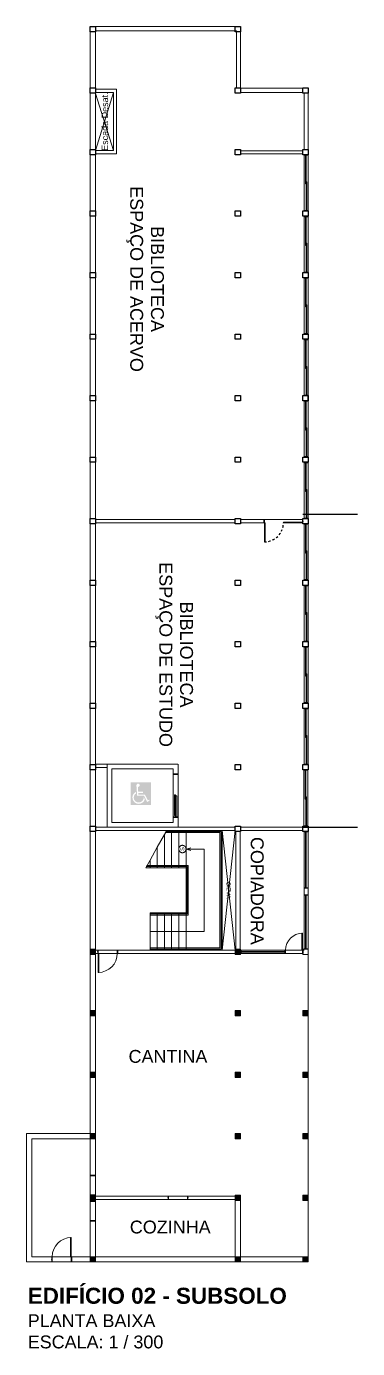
# Model space of a CAD drawing. Header units: metres. Extents: x 512 to 829, y -209 to 245.
# Drawn here: x 592 to 607.7, y -187.6 to -124.9 of the extents above; entities that cross this region are included whole.
import ezdxf

# ---------------------------------------------------------------- set-up
doc = ezdxf.new("R2010")
doc.units = ezdxf.units.M
doc.header["$LTSCALE"] = 0.508
doc.set_wipeout_variables(frame=1)
doc.header["$PDSIZE"] = -2
doc.linetypes.add('HIDDEN2', pattern=[0.1875, 0.125, -0.0625])
for name, color, linetype, lineweight in [('01', 1, 'Continuous', 0), ('03', 3, 'Continuous', 15), ('ARQ-CAIX', 1, 'Continuous', 15), ('None', 7, 'Continuous', 5), ('NãoImprimir', 7, 'Continuous', 5), ('Peitoris', 2, 'Continuous', 5), ('PENA02', 7, 'Continuous', 15), ('PENA04', 4, 'Continuous', 15), ('ROTADEF', 253, 'Continuous', 15), ('Telhado-Princ', 7, 'Continuous', 5)]:
    doc.layers.add(name, color=color, linetype=linetype, lineweight=lineweight)
for name, color, linetype in [('BOMB', 1, 'Continuous'), ('MB-ARQ-MOBILIÁRIO-PROJEÇÃO', 1, 'HIDDEN2'), ('PENA06', 6, 'Continuous')]:
    doc.layers.add(name, color=color, linetype=linetype)
doc.styles.add('Arial', font='arial.ttf')
doc.styles.add('Arial (bold)', font='arialbd.ttf')

# ---------------------------------------------------------------- blocks, each defined once
blk = doc.blocks.new('Grupo-4346')
at = {"layer": 'None', "color": 7, "linetype": 'Continuous', "lineweight": 5}
for p, q in [((-0.47, 0.075), (-0.47, -0.075)), ((0.47, 0.075), (0.47, -0.075))]:
    blk.add_line(p, q, dxfattribs=at)
blk = doc.blocks.new('Grupo-4347')
at = {"layer": 'None', "color": 7, "linetype": 'Continuous', "lineweight": 5}
for points in [[(-0.47, 0.075), (-0.45, 0.075), (-0.45, -0.075), (-0.47, -0.075)], [(0.45, 0.075), (0.47, 0.075), (0.47, -0.075), (0.45, -0.075)]]:
    blk.add_lwpolyline(points, close=True, dxfattribs=at)
blk = doc.blocks.new('Grupo-4348')
at = {"layer": 'None', "color": 7, "linetype": 'Continuous', "lineweight": 5}
for p, q in [((-0.47, 0.075), (-0.45, 0.075)), ((-0.45, 0.075), (-0.45, -0.075)), ((0.47, 0.075), (0.45, 0.075)), ((0.45, 0.075), (0.45, -0.075)), ((-0.47, -0.075), (-0.45, -0.075)), ((0.47, -0.075), (0.45, -0.075))]:
    blk.add_line(p, q, dxfattribs=at)
at = {"layer": 'None', "color": 7}
for name in ['Grupo-4346', 'Grupo-4347']:
    blk.add_blockref(name, (0, 0), dxfattribs=at)
blk = doc.blocks.new('Grupo-4349')
at = {"layer": 'None', "color": 7, "linetype": 'Continuous', "lineweight": 5}
for p, q in [((0.47, 0.075), (-0.47, 0.075)), ((0.47, -0.075), (-0.47, -0.075))]:
    blk.add_line(p, q, dxfattribs=at)
blk = doc.blocks.new('Door (2D)-148')
at = {"layer": 'NãoImprimir', "color": 7, "linetype": 'Continuous', "lineweight": 5}
for p in [(-0.47, 0), (0.47, 0)]:
    blk.add_point(p, dxfattribs=at)
at = {"layer": 'None', "color": 7}
blk.add_blockref('Grupo-4348', (0, 0), dxfattribs=at)
at = {"layer": 'Telhado-Princ', "color": 7}
blk.add_blockref('Grupo-4349', (0, 0), dxfattribs=at)
blk = doc.blocks.new('Grupo-4350')
at = {"layer": 'None', "color": 7, "linetype": 'Continuous', "lineweight": 5}
for p, q in [((-0.47, 0.125), (-0.47, -0.125)), ((0.47, 0.125), (0.47, -0.125))]:
    blk.add_line(p, q, dxfattribs=at)
blk = doc.blocks.new('Grupo-4351')
at = {"layer": 'None', "color": 7, "linetype": 'Continuous', "lineweight": 5}
for points in [[(-0.47, 0.125), (-0.45, 0.125), (-0.45, -0.125), (-0.47, -0.125)], [(0.45, 0.125), (0.47, 0.125), (0.47, -0.125), (0.45, -0.125)]]:
    blk.add_lwpolyline(points, close=True, dxfattribs=at)
blk = doc.blocks.new('Grupo-4352')
at = {"layer": 'None', "color": 7, "linetype": 'Continuous', "lineweight": 5}
for p, q in [((-0.47, 0.125), (-0.45, 0.125)), ((-0.45, 0.125), (-0.45, -0.125)), ((0.47, 0.125), (0.45, 0.125)), ((0.45, 0.125), (0.45, -0.125)), ((-0.47, -0.125), (-0.45, -0.125)), ((0.47, -0.125), (0.45, -0.125))]:
    blk.add_line(p, q, dxfattribs=at)
at = {"layer": 'None', "color": 7}
for name in ['Grupo-4350', 'Grupo-4351']:
    blk.add_blockref(name, (0, 0), dxfattribs=at)
blk = doc.blocks.new('Grupo-4353')
at = {"layer": 'None', "color": 7, "linetype": 'Continuous', "lineweight": 5}
blk.add_arc((-0.45, 0.125), 0.9, 0, 90, dxfattribs=at)
blk = doc.blocks.new('Grupo-4354')
at = {"layer": 'None', "color": 7, "linetype": 'Continuous', "lineweight": 5}
blk.add_lwpolyline([(-0.45, 0.125), (-0.45, 1.025), (-0.415, 1.025), (-0.415, 0.125)], close=True, dxfattribs=at)
blk = doc.blocks.new('Grupo-4355')
at = {"layer": 'None', "color": 7, "linetype": 'Continuous', "lineweight": 5}
for p, q in [((-0.45, 0.125), (-0.45, 1.025)), ((-0.45, 1.025), (-0.415, 1.025)), ((-0.415, 0.125), (-0.415, 1.025)), ((-0.45, 0.125), (-0.415, 0.125))]:
    blk.add_line(p, q, dxfattribs=at)
at = {"layer": 'None', "color": 7}
blk.add_blockref('Grupo-4354', (0, 0), dxfattribs=at)
blk = doc.blocks.new('Grupo-4356')
at = {"layer": 'Peitoris', "color": 7}
blk.add_blockref('Grupo-4355', (0, 0), dxfattribs=at)
blk = doc.blocks.new('Grupo-4357')
at = {"layer": 'None', "color": 7, "linetype": 'Continuous', "lineweight": 5}
for p, q in [((0.47, 0.125), (-0.47, 0.125)), ((0.47, -0.125), (-0.47, -0.125))]:
    blk.add_line(p, q, dxfattribs=at)
blk = doc.blocks.new('Door (2D)-149')
at = {"layer": 'NãoImprimir', "color": 7, "linetype": 'Continuous', "lineweight": 5}
for p in [(-0.47, 0), (0.47, 0)]:
    blk.add_point(p, dxfattribs=at)
at = {"layer": 'None', "color": 7}
for name in ['Grupo-4356', 'Grupo-4352']:
    blk.add_blockref(name, (0, 0), dxfattribs=at)
at = {"layer": 'Peitoris', "color": 7}
blk.add_blockref('Grupo-4353', (0, 0), dxfattribs=at)
at = {"layer": 'Telhado-Princ', "color": 7}
blk.add_blockref('Grupo-4357', (0, 0), dxfattribs=at)
blk = doc.blocks.new('Grupo-4358')
at = {"layer": 'None', "color": 7, "linetype": 'Continuous', "lineweight": 5}
for p, q in [((-0.47, 0.125), (-0.47, -0.125)), ((0.47, 0.125), (0.47, -0.125))]:
    blk.add_line(p, q, dxfattribs=at)
blk = doc.blocks.new('Grupo-4359')
at = {"layer": 'None', "color": 7, "linetype": 'Continuous', "lineweight": 5}
for points in [[(-0.47, 0.125), (-0.45, 0.125), (-0.45, -0.125), (-0.47, -0.125)], [(0.45, 0.125), (0.47, 0.125), (0.47, -0.125), (0.45, -0.125)]]:
    blk.add_lwpolyline(points, close=True, dxfattribs=at)
blk = doc.blocks.new('Grupo-4360')
at = {"layer": 'None', "color": 7, "linetype": 'Continuous', "lineweight": 5}
for p, q in [((-0.47, 0.125), (-0.45, 0.125)), ((-0.45, 0.125), (-0.45, -0.125)), ((0.47, 0.125), (0.45, 0.125)), ((0.45, 0.125), (0.45, -0.125)), ((-0.47, -0.125), (-0.45, -0.125)), ((0.47, -0.125), (0.45, -0.125))]:
    blk.add_line(p, q, dxfattribs=at)
at = {"layer": 'None', "color": 7}
for name in ['Grupo-4358', 'Grupo-4359']:
    blk.add_blockref(name, (0, 0), dxfattribs=at)
blk = doc.blocks.new('Grupo-4361')
at = {"layer": 'None', "color": 7, "linetype": 'Continuous', "lineweight": 5}
for p, q in [((0.47, 0.125), (-0.47, 0.125)), ((0.47, -0.125), (-0.47, -0.125))]:
    blk.add_line(p, q, dxfattribs=at)
blk = doc.blocks.new('Door (2D)-150')
at = {"layer": 'NãoImprimir', "color": 7, "linetype": 'Continuous', "lineweight": 5}
for p in [(-0.47, 0), (0.47, 0)]:
    blk.add_point(p, dxfattribs=at)
at = {"layer": 'None', "color": 7}
blk.add_blockref('Grupo-4360', (0, 0), dxfattribs=at)
at = {"layer": 'Telhado-Princ', "color": 7}
blk.add_blockref('Grupo-4361', (0, 0), dxfattribs=at)
blk = doc.blocks.new('Grupo-4362')
at = {"layer": 'None', "color": 7, "linetype": 'Continuous', "lineweight": 5}
for p, q in [((-0.47, 0.125), (-0.47, -0.125)), ((0.47, 0.125), (0.47, -0.125))]:
    blk.add_line(p, q, dxfattribs=at)
blk = doc.blocks.new('Grupo-4363')
at = {"layer": 'None', "color": 7, "linetype": 'Continuous', "lineweight": 5}
for points in [[(-0.47, 0.125), (-0.45, 0.125), (-0.45, -0.125), (-0.47, -0.125)], [(0.45, 0.125), (0.47, 0.125), (0.47, -0.125), (0.45, -0.125)]]:
    blk.add_lwpolyline(points, close=True, dxfattribs=at)
blk = doc.blocks.new('Grupo-4364')
at = {"layer": 'None', "color": 7, "linetype": 'Continuous', "lineweight": 5}
for p, q in [((-0.47, 0.125), (-0.45, 0.125)), ((-0.45, 0.125), (-0.45, -0.125)), ((0.47, 0.125), (0.45, 0.125)), ((0.45, 0.125), (0.45, -0.125)), ((-0.47, -0.125), (-0.45, -0.125)), ((0.47, -0.125), (0.45, -0.125))]:
    blk.add_line(p, q, dxfattribs=at)
at = {"layer": 'None', "color": 7}
for name in ['Grupo-4362', 'Grupo-4363']:
    blk.add_blockref(name, (0, 0), dxfattribs=at)
blk = doc.blocks.new('Grupo-4365')
at = {"layer": 'None', "color": 7, "linetype": 'Continuous', "lineweight": 5}
for p, q in [((0.47, 0.125), (-0.47, 0.125)), ((0.47, -0.125), (-0.47, -0.125))]:
    blk.add_line(p, q, dxfattribs=at)
blk = doc.blocks.new('Door (2D)-151')
at = {"layer": 'NãoImprimir', "color": 7, "linetype": 'Continuous', "lineweight": 5}
for p in [(-0.47, 0), (0.47, 0)]:
    blk.add_point(p, dxfattribs=at)
at = {"layer": 'None', "color": 7}
blk.add_blockref('Grupo-4364', (0, 0), dxfattribs=at)
at = {"layer": 'Telhado-Princ', "color": 7}
blk.add_blockref('Grupo-4365', (0, 0), dxfattribs=at)
blk = doc.blocks.new('Grupo-4366')
at = {"layer": 'None', "color": 7, "linetype": 'Continuous', "lineweight": 5}
for p, q in [((-0.47, 0.075), (-0.47, -0.075)), ((0.47, 0.075), (0.47, -0.075))]:
    blk.add_line(p, q, dxfattribs=at)
blk = doc.blocks.new('Grupo-4367')
at = {"layer": 'None', "color": 7, "linetype": 'Continuous', "lineweight": 5}
for points in [[(-0.47, 0.075), (-0.45, 0.075), (-0.45, -0.075), (-0.47, -0.075)], [(0.45, 0.075), (0.47, 0.075), (0.47, -0.075), (0.45, -0.075)]]:
    blk.add_lwpolyline(points, close=True, dxfattribs=at)
blk = doc.blocks.new('Grupo-4368')
at = {"layer": 'None', "color": 7, "linetype": 'Continuous', "lineweight": 5}
for p, q in [((-0.47, 0.075), (-0.45, 0.075)), ((-0.45, 0.075), (-0.45, -0.075)), ((0.47, 0.075), (0.45, 0.075)), ((0.45, 0.075), (0.45, -0.075)), ((-0.47, -0.075), (-0.45, -0.075)), ((0.47, -0.075), (0.45, -0.075))]:
    blk.add_line(p, q, dxfattribs=at)
at = {"layer": 'None', "color": 7}
for name in ['Grupo-4366', 'Grupo-4367']:
    blk.add_blockref(name, (0, 0), dxfattribs=at)
blk = doc.blocks.new('Grupo-4369')
at = {"layer": 'None', "color": 7, "linetype": 'Continuous', "lineweight": 5}
blk.add_arc((-0.45, 0.075), 0.9, 0, 90, dxfattribs=at)
blk = doc.blocks.new('Grupo-4370')
at = {"layer": 'None', "color": 7, "linetype": 'Continuous', "lineweight": 5}
blk.add_lwpolyline([(-0.45, 0.075), (-0.45, 0.975), (-0.415, 0.975), (-0.415, 0.075)], close=True, dxfattribs=at)
blk = doc.blocks.new('Grupo-4371')
at = {"layer": 'None', "color": 7, "linetype": 'Continuous', "lineweight": 5}
for p, q in [((-0.45, 0.075), (-0.45, 0.975)), ((-0.45, 0.975), (-0.415, 0.975)), ((-0.415, 0.075), (-0.415, 0.975)), ((-0.45, 0.075), (-0.415, 0.075))]:
    blk.add_line(p, q, dxfattribs=at)
at = {"layer": 'None', "color": 7}
blk.add_blockref('Grupo-4370', (0, 0), dxfattribs=at)
blk = doc.blocks.new('Grupo-4372')
at = {"layer": 'Peitoris', "color": 7}
blk.add_blockref('Grupo-4371', (0, 0), dxfattribs=at)
blk = doc.blocks.new('Grupo-4373')
at = {"layer": 'None', "color": 7, "linetype": 'Continuous', "lineweight": 5}
for p, q in [((0.47, 0.075), (-0.47, 0.075)), ((0.47, -0.075), (-0.47, -0.075))]:
    blk.add_line(p, q, dxfattribs=at)
blk = doc.blocks.new('Door (2D)-152')
at = {"layer": 'NãoImprimir', "color": 7, "linetype": 'Continuous', "lineweight": 5}
for p in [(-0.47, 0), (0.47, 0)]:
    blk.add_point(p, dxfattribs=at)
at = {"layer": 'None', "color": 7}
for name in ['Grupo-4372', 'Grupo-4368']:
    blk.add_blockref(name, (0, 0), dxfattribs=at)
at = {"layer": 'Peitoris', "color": 7}
blk.add_blockref('Grupo-4369', (0, 0), dxfattribs=at)
at = {"layer": 'Telhado-Princ', "color": 7}
blk.add_blockref('Grupo-4373', (0, 0), dxfattribs=at)
blk = doc.blocks.new('Grupo-4374')
at = {"layer": 'None', "color": 7, "linetype": 'Continuous', "lineweight": 5}
for points in [[(-1.05, 0.075), (-1.03095, 0.075), (-1.03095, -0.075), (-1.05, -0.075)], [(1.03095, 0.075), (1.05, 0.075), (1.05, -0.075), (1.03095, -0.075)]]:
    blk.add_lwpolyline(points, close=True, dxfattribs=at)
blk = doc.blocks.new('Grupo-4375')
at = {"layer": 'None', "color": 7, "linetype": 'Continuous', "lineweight": 5}
for p, q in [((-1.05, 0.075), (-1.03095, 0.075)), ((-1.03095, 0.075), (-1.03095, -0.075)), ((1.05, 0.075), (1.03095, 0.075)), ((1.03095, 0.075), (1.03095, -0.075)), ((-1.05, -0.075), (-1.03095, -0.075)), ((1.05, -0.075), (1.03095, -0.075))]:
    blk.add_line(p, q, dxfattribs=at)
at = {"layer": 'None', "color": 7}
blk.add_blockref('Grupo-4374', (0, 0), dxfattribs=at)
blk = doc.blocks.new('Grupo-4376')
at = {"layer": 'None', "color": 7, "linetype": 'Continuous', "lineweight": 5}
for p, q in [((-1.031, 0.017), (-1.031, -0.017)), ((1.031, 0.017), (1.031, -0.017))]:
    blk.add_line(p, q, dxfattribs=at)
blk = doc.blocks.new('Grupo-4377')
at = {"layer": 'None', "color": 7, "linetype": 'Continuous', "lineweight": 5}
for points in [[(-1.031, 0.017), (-0.98, 0.017), (-0.98, -0.017), (-1.031, -0.017)], [(0.98, 0.017), (1.031, 0.017), (1.031, -0.017), (0.98, -0.017)]]:
    blk.add_lwpolyline(points, close=True, dxfattribs=at)
blk = doc.blocks.new('Grupo-4378')
at = {"layer": 'None', "color": 7, "linetype": 'Continuous', "lineweight": 5}
for p, q in [((-1.031, 0.017), (-0.98, 0.017)), ((-0.98, 0.017), (-0.98, -0.017)), ((1.031, 0.017), (0.98, 0.017)), ((0.98, 0.017), (0.98, -0.017)), ((-1.031, -0.017), (-0.98, -0.017)), ((1.031, -0.017), (0.98, -0.017))]:
    blk.add_line(p, q, dxfattribs=at)
blk.add_lwpolyline([(-0.98, 0.017), (0.98, 0.017), (0.98, -0.017), (-0.98, -0.017)], close=True, dxfattribs=at)
at = {"layer": 'None', "color": 7}
for name in ['Grupo-4376', 'Grupo-4377']:
    blk.add_blockref(name, (0, 0), dxfattribs=at)
blk = doc.blocks.new('Grupo-4380')
at = {"layer": 'None', "color": 7, "linetype": 'Continuous', "lineweight": 25}
for p, q in [((-0.98015, 0.000635), (0.98015, 0.000635)), ((-0.98015, -0.000635), (0.98015, -0.000635))]:
    blk.add_line(p, q, dxfattribs=at)
blk = doc.blocks.new('Grupo-4381')
at = {"layer": 'None', "color": 7, "linetype": 'Continuous', "lineweight": 20}
for p, q in [((1.05, 0.075), (-1.05, 0.075)), ((1.05, -0.075), (-1.05, -0.075))]:
    blk.add_line(p, q, dxfattribs=at)
blk = doc.blocks.new('Window (2D)-376')
at = {"color": 7, "linetype": 'Continuous', "lineweight": 5}
blk.add_wipeout([(-1.05, 0.075), (1.05, 0.075), (1.05, -0.075), (-1.05, -0.075)], dxfattribs=at).dxf.layer = 'None'
at = {"layer": 'None', "color": 7, "linetype": 'Continuous', "lineweight": 5}
for p, q in [((-1.05, 0.075), (1.05, 0.075)), ((-1.05, -0.075), (1.05, -0.075))]:
    blk.add_line(p, q, dxfattribs=at)
at = {"layer": 'NãoImprimir', "linetype": 'Continuous'}
for p in [(-1.05, 0), (1.05, 0)]:
    blk.add_point(p, dxfattribs=at)
at = {"layer": 'None', "color": 7}
blk.add_blockref('Grupo-4375', (0, 0), dxfattribs=at)
at = {"layer": 'Peitoris'}
for name in ['Grupo-4378', 'Grupo-4380']:
    blk.add_blockref(name, (0, 0), dxfattribs=at)
at = {"layer": 'Telhado-Princ'}
blk.add_blockref('Grupo-4381', (0, 0), dxfattribs=at)
blk = doc.blocks.new('Grupo-4382')
at = {"layer": 'None', "color": 7, "linetype": 'Continuous', "lineweight": 5}
for p, q in [((-0.42, 0.075), (-0.42, -0.075)), ((0.42, 0.075), (0.42, -0.075))]:
    blk.add_line(p, q, dxfattribs=at)
blk = doc.blocks.new('Grupo-4383')
at = {"layer": 'None', "color": 7, "linetype": 'Continuous', "lineweight": 5}
for points in [[(-0.42, 0.075), (-0.4, 0.075), (-0.4, -0.075), (-0.42, -0.075)], [(0.4, 0.075), (0.42, 0.075), (0.42, -0.075), (0.4, -0.075)]]:
    blk.add_lwpolyline(points, close=True, dxfattribs=at)
blk = doc.blocks.new('Grupo-4384')
at = {"layer": 'None', "color": 7, "linetype": 'Continuous', "lineweight": 5}
for p, q in [((-0.42, 0.075), (-0.4, 0.075)), ((-0.4, 0.075), (-0.4, -0.075)), ((0.42, 0.075), (0.4, 0.075)), ((0.4, 0.075), (0.4, -0.075)), ((-0.42, -0.075), (-0.4, -0.075)), ((0.42, -0.075), (0.4, -0.075))]:
    blk.add_line(p, q, dxfattribs=at)
at = {"layer": 'None', "color": 7}
for name in ['Grupo-4382', 'Grupo-4383']:
    blk.add_blockref(name, (0, 0), dxfattribs=at)
blk = doc.blocks.new('Grupo-4385')
at = {"layer": 'None', "color": 7, "linetype": 'Continuous', "lineweight": 5}
blk.add_arc((-0.4, 0.075), 0.8, 0, 90, dxfattribs=at)
blk = doc.blocks.new('Grupo-4386')
at = {"layer": 'None', "color": 7, "linetype": 'Continuous', "lineweight": 5}
blk.add_lwpolyline([(-0.4, 0.075), (-0.4, 0.875), (-0.365, 0.875), (-0.365, 0.075)], close=True, dxfattribs=at)
blk = doc.blocks.new('Grupo-4387')
at = {"layer": 'None', "color": 7, "linetype": 'Continuous', "lineweight": 5}
for p, q in [((-0.4, 0.075), (-0.4, 0.875)), ((-0.4, 0.875), (-0.365, 0.875)), ((-0.365, 0.075), (-0.365, 0.875)), ((-0.4, 0.075), (-0.365, 0.075))]:
    blk.add_line(p, q, dxfattribs=at)
at = {"layer": 'None', "color": 7}
blk.add_blockref('Grupo-4386', (0, 0), dxfattribs=at)
blk = doc.blocks.new('Grupo-4388')
at = {"layer": 'Peitoris', "color": 7}
blk.add_blockref('Grupo-4387', (0, 0), dxfattribs=at)
blk = doc.blocks.new('Grupo-4389')
at = {"layer": 'None', "color": 7, "linetype": 'Continuous', "lineweight": 5}
for p, q in [((0.42, 0.075), (-0.42, 0.075)), ((0.42, -0.075), (-0.42, -0.075))]:
    blk.add_line(p, q, dxfattribs=at)
blk = doc.blocks.new('Door (2D)-153')
at = {"layer": 'NãoImprimir', "color": 7, "linetype": 'Continuous', "lineweight": 5}
for p in [(-0.42, 0), (0.42, 0)]:
    blk.add_point(p, dxfattribs=at)
at = {"layer": 'None', "color": 7}
for name in ['Grupo-4388', 'Grupo-4384']:
    blk.add_blockref(name, (0, 0), dxfattribs=at)
at = {"layer": 'Peitoris', "color": 7}
blk.add_blockref('Grupo-4385', (0, 0), dxfattribs=at)
at = {"layer": 'Telhado-Princ', "color": 7}
blk.add_blockref('Grupo-4389', (0, 0), dxfattribs=at)
blk = doc.blocks.new('Grupo-3783')
at = {"layer": 'None', "color": 7, "linetype": 'Continuous', "lineweight": 5}
for p, q in [((-1.325, 0.1), (-1.325, -0.1)), ((1.325, 0.1), (1.325, -0.1))]:
    blk.add_line(p, q, dxfattribs=at)
blk = doc.blocks.new('Grupo-3772')
at = {"layer": 'None', "color": 7, "linetype": 'Continuous', "lineweight": 5}
for p, q in [((-0.92, 0.075), (-0.92, -0.075)), ((0.92, 0.075), (0.92, -0.075))]:
    blk.add_line(p, q, dxfattribs=at)
blk = doc.blocks.new('Grupo-3773')
at = {"layer": 'None', "color": 7, "linetype": 'Continuous', "lineweight": 5}
for points in [[(-0.92, 0.075), (-0.9, 0.075), (-0.9, -0.075), (-0.92, -0.075)], [(0.9, 0.075), (0.92, 0.075), (0.92, -0.075), (0.9, -0.075)]]:
    blk.add_lwpolyline(points, close=True, dxfattribs=at)
blk = doc.blocks.new('Grupo-3776')
at = {"layer": 'None', "color": 7, "linetype": 'Continuous', "lineweight": 5}
blk.add_lwpolyline([(-0.9, 0.075), (-0.9, 0.97375), (-0.865, 0.97375), (-0.865, 0.075)], close=True, dxfattribs=at)

msp = doc.modelspace()

# ---------------------------------------------------------------- hatches: boundary and pattern name
at = {"layer": 'None', "linetype": 'Continuous', "lineweight": 0}
for points in [[(597.8181, -168.6018), (597.8181, -168.6539), (601.1803, -168.6539), (601.1803, -163.0749), (598.5764, -163.0749), (598.5474, -163.127), (601.13, -163.127), (601.13, -168.6018)], [(597.8181, -166.9854), (597.8181, -167.0376), (599.6211, -167.0376), (599.6211, -164.6913), (597.6762, -164.6913), (597.6472, -164.7434), (599.5708, -164.7434), (599.5708, -166.9854)]]:
    msp.add_hatch(color=254, dxfattribs=at).paths.add_polyline_path(points)
at = {"layer": 'None'}
for points in [[(594.9684, -168.9072), (594.9684, -168.6558), (595.2199, -168.6558), (595.2199, -168.9072)], [(594.9684, -171.8243), (594.9684, -171.5729), (595.2199, -171.5729), (595.2199, -171.8243)], [(601.8588, -171.8243), (601.8588, -171.5729), (602.1102, -171.5729), (602.1102, -171.8243)], [(605.0676, -171.8243), (605.0676, -171.5729), (605.319, -171.5729), (605.319, -171.8243)], [(594.9684, -174.7414), (594.9684, -174.49), (595.2199, -174.49), (595.2199, -174.7414)], [(601.8588, -174.7414), (601.8588, -174.49), (602.1102, -174.49), (602.1102, -174.7414)], [(605.0676, -174.7414), (605.0676, -174.49), (605.319, -174.49), (605.319, -174.7414)], [(594.9684, -177.6585), (594.9684, -177.4071), (595.2199, -177.4071), (595.2199, -177.6585)], [(601.8588, -177.6585), (601.8588, -177.4071), (602.1102, -177.4071), (602.1102, -177.6585)], [(605.0676, -177.6585), (605.0676, -177.4071), (605.319, -177.4071), (605.319, -177.6585)], [(594.9684, -180.5756), (594.9684, -180.3242), (595.2199, -180.3242), (595.2199, -180.5756)], [(601.8588, -180.5756), (601.8588, -180.3242), (602.1102, -180.3242), (602.1102, -180.5756)], [(605.0676, -180.5756), (605.0676, -180.3242), (605.319, -180.3242), (605.319, -180.5756)], [(594.9684, -183.4927), (594.9684, -183.2412), (595.2199, -183.2412), (595.2199, -183.4927)], [(601.8588, -183.4927), (601.8588, -183.2412), (602.1102, -183.2412), (602.1102, -183.4927)], [(605.0676, -183.4927), (605.0676, -183.2412), (605.319, -183.2412), (605.319, -183.4927)]]:
    msp.add_hatch(color=256, dxfattribs=at).paths.add_polyline_path(points)
at = {"layer": 'PENA02'}
h = msp.add_hatch(color=256, dxfattribs=at)
h.paths.add_polyline_path([(596.8906, -160.7505), (596.8905, -161.8142), (597.8517, -161.8143), (597.8519, -160.7506)])
h.paths.add_polyline_path([(597.1672, -160.8957, -2.9660449), (597.2351, -160.9627), (597.2515, -161.1918), (597.4727, -161.1918), (597.4771, -161.2549), (597.256, -161.2548), (597.261, -161.3258), (597.5672, -161.3258), (597.712, -161.601), (597.7744, -161.5678), (597.7966, -161.6095), (597.6784, -161.6725), (597.5209, -161.3731), (597.2012, -161.373)], flags=16)
h.paths.add_polyline_path([(597.1491, -161.1967, 1.5706534), (597.5662, -161.5438), (597.5113, -161.4395, -1.8339843), (597.154, -161.2655)])

# ---------------------------------------------------------------- linework, layer by layer
at = {"layer": '01'}
for p, q in [((596.0749, -128.0277), (595.2199, -130.7838)), ((595.2299, -128.078), (596.0749, -130.7838))]:
    msp.add_line(p, q, dxfattribs=at)
at = {"layer": '01', "linetype": 'Continuous', "lineweight": 5}
for p, q in [((605.1179, -133.6305), (605.1179, -131.0051)), ((605.319, -133.6305), (605.319, -131.0051)), ((605.1179, -136.5476), (605.1179, -133.9222)), ((605.319, -136.5476), (605.319, -133.9222)), ((605.1179, -139.4647), (605.1179, -136.8393)), ((605.319, -139.4647), (605.319, -136.8393)), ((605.1179, -142.3818), (605.1179, -139.7564)), ((605.319, -142.3818), (605.319, -139.7564)), ((605.1179, -145.2989), (605.1179, -142.6735)), ((605.319, -145.2989), (605.319, -142.6735)), ((605.1179, -148.216), (605.1179, -145.5906)), ((605.319, -148.216), (605.319, -145.5906)), ((605.0474, -148.2864), (603.2167, -148.2864)), ((605.1179, -151.1331), (605.1179, -148.5077)), ((605.319, -151.1331), (605.319, -148.5077)), ((605.1179, -154.0502), (605.1179, -151.4248)), ((605.319, -154.0502), (605.319, -151.4248)), ((605.1179, -156.9673), (605.1179, -154.3419)), ((605.319, -156.9673), (605.319, -154.3419)), ((605.1179, -159.8844), (605.1179, -157.259)), ((605.319, -159.8844), (605.319, -157.259)), ((605.1019, -162.8015), (605.1019, -160.1761)), ((605.303, -162.8015), (605.303, -160.1761)), ((605.1179, -165.7689), (605.1179, -163.0731)), ((605.319, -165.7689), (605.319, -163.0731)), ((599.5205, -163.9092), (599.744, -163.8456)), ((599.5205, -163.9092), (600.3756, -163.9092)), ((599.5205, -163.9092), (599.7541, -163.9707)), ((600.3756, -167.8197), (600.3756, -163.9092)), ((605.1179, -168.6558), (605.1179, -166.0782)), ((605.319, -168.6558), (605.319, -166.0782)), ((597.8181, -167.8197), (600.3756, -167.8197))]:
    msp.add_line(p, q, dxfattribs=at)
for points in [[(598.1586, -164.7955), (598.1586, -163.8252), (598.4991, -163.2138), (598.4991, -164.7955)], [(598.4991, -164.7955), (598.4991, -163.2138), (598.6054, -163.0228), (598.8396, -163.0228), (598.8396, -164.7955)], [(599.18, -163.0228), (599.18, -164.7955), (598.8396, -164.7955), (598.8396, -163.0228)], [(599.5205, -163.0228), (599.5205, -164.7955), (599.18, -164.7955), (599.18, -163.0228)], [(599.5205, -163.0228), (601.2306, -163.0228), (601.2306, -168.7061), (599.5205, -168.7061)], [(597.8181, -164.7955), (597.8181, -164.4366), (598.1586, -163.8252), (598.1586, -164.7955)], [(597.8181, -164.7955), (597.6182, -164.7955), (597.8181, -164.4366)], [(598.1586, -166.9333), (598.1586, -168.7061), (597.8181, -168.7061), (597.8181, -166.9333)], [(598.4991, -166.9333), (598.4991, -168.7061), (598.1586, -168.7061), (598.1586, -166.9333)], [(598.8396, -166.9333), (598.8396, -168.7061), (598.4991, -168.7061), (598.4991, -166.9333)], [(599.18, -166.9333), (599.18, -168.7061), (598.8396, -168.7061), (598.8396, -166.9333)], [(599.5205, -166.9333), (599.5205, -168.7061), (599.18, -168.7061), (599.18, -166.9333)]]:
    msp.add_lwpolyline(points, close=True, dxfattribs=at)
at = {"layer": '03'}
for p, q in [((594.9684, -124.8994), (594.9684, -168.7061)), ((602.1102, -124.8994), (595.0187, -124.8994)), ((601.9091, -125.1005), (595.2199, -125.1005)), ((595.2199, -125.1005), (595.2199, -127.8667)), ((601.9091, -125.1005), (601.9091, -127.8165)), ((602.1102, -124.8994), (602.1102, -127.8265)), ((596.2257, -127.8768), (595.2199, -127.8768)), ((596.2257, -130.9347), (596.2257, -127.8768)), ((602.1102, -127.8265), (605.0676, -127.8265)), ((596.0749, -128.0277), (595.2199, -128.0277)), ((595.2199, -128.0277), (595.2199, -130.7838)), ((596.0749, -130.7838), (596.0749, -128.0277)), ((602.1102, -128.0277), (605.0676, -128.0277)), ((605.1179, -130.7335), (605.1179, -128.0679)), ((605.319, -130.7335), (605.319, -128.0679)), ((596.0749, -130.7838), (595.2199, -130.7838)), ((596.2257, -130.9347), (595.2199, -130.9347)), ((595.2199, -130.9347), (595.2199, -168.7061)), ((602.1102, -130.7939), (605.0676, -130.7939)), ((602.1102, -130.9448), (605.0676, -130.9448)), ((601.8588, -148.2864), (595.2199, -148.2864)), ((601.8588, -148.4373), (595.2199, -148.4373)), ((603.2167, -148.2864), (602.1102, -148.2864)), ((603.2167, -148.4373), (602.1102, -148.4373)), ((603.2167, -148.4373), (603.2167, -148.2864)), ((595.782, -159.888), (595.2199, -159.888)), ((595.782, -160.0389), (595.2199, -160.0389)), ((595.782, -159.888), (599.1388, -159.888)), ((595.782, -162.8719), (595.782, -159.888)), ((595.782, -162.4128), (595.782, -160.3729)), ((596.0058, -162.6481), (596.0058, -160.1118)), ((596.0058, -160.1118), (598.915, -160.1118)), ((596.0058, -162.6481), (596.0058, -160.1118)), ((598.915, -160.1118), (598.915, -160.3431)), ((598.915, -160.1118), (598.915, -160.3431)), ((599.1414, -160.3431), (598.915, -160.3431)), ((599.1414, -159.888), (599.1414, -160.3431)), ((601.8588, -162.8719), (595.2199, -162.8719)), ((599.1414, -162.8719), (595.782, -162.8719)), ((598.915, -162.6481), (596.0058, -162.6481)), ((598.915, -162.6481), (596.0058, -162.6481)), ((598.915, -162.4168), (598.915, -162.6481)), ((599.1414, -162.4168), (599.1414, -162.8719)), ((605.0676, -162.8719), (602.1102, -162.8719)), ((601.8588, -163.0228), (595.2199, -163.0228)), ((601.8839, -163.0731), (601.8839, -168.7061)), ((602.0851, -163.0731), (602.0851, -168.7061)), ((605.0676, -163.0228), (602.1102, -163.0228)), ((605.1179, -165.7689), (605.1179, -166.0782)), ((605.1179, -165.7689), (605.319, -165.7689)), ((605.1179, -166.0782), (605.319, -166.0782)), ((605.319, -165.7689), (605.319, -166.0782)), ((601.8839, -168.7061), (596.281, -168.7061)), ((602.1132, -168.857), (596.281, -168.857))]:
    msp.add_line(p, q, dxfattribs=at)
at = {"layer": 'ARQ-CAIX'}
for p, q in [((598.915, -162.3867), (598.915, -160.3733)), ((599.1414, -160.3733), (599.1414, -162.3867))]:
    msp.add_line(p, q, dxfattribs=at)
for points in [[(599.1414, -160.3431), (598.915, -160.3431), (598.915, -160.3733), (599.1414, -160.3733)], [(599.0278, -162.3259), (598.975, -162.3259), (598.975, -161.3433), (599.0278, -161.3433)], [(599.0806, -162.3867), (599.0278, -162.3867), (599.0278, -161.38), (599.0806, -161.38)], [(599.1414, -162.4168), (598.915, -162.4168), (598.915, -162.3867), (599.1414, -162.3867)]]:
    msp.add_lwpolyline(points, close=True, dxfattribs=at)
at = {"layer": 'BOMB'}
for p, q in [((605.0676, -148.0219), (607.6575, -148.0219)), ((605.0676, -162.8719), (607.6575, -162.8719))]:
    msp.add_line(p, q, dxfattribs=at)
at = {"layer": 'MB-ARQ-MOBILIÁRIO-PROJEÇÃO'}
msp.add_arc((603.2368, -148.4373), 0.904, 270, 0, dxfattribs=at)
at = {"layer": 'None'}
for p, q in [((595.2199, -128.0176), (595.2199, -127.8768)), ((605.319, -133.9021), (605.319, -133.6506)), ((605.319, -151.4047), (605.319, -151.1582)), ((605.319, -154.3218), (605.319, -154.0703)), ((605.319, -157.2389), (605.319, -156.9874)), ((605.319, -160.156), (605.319, -159.9045)), ((605.319, -162.9021), (605.319, -162.8216)), ((605.319, -162.8417), (605.319, -163.0731)), ((605.1179, -168.6558), (605.1179, -168.5879)), ((605.319, -168.6558), (605.319, -168.857)), ((594.9684, -168.7815), (594.9684, -179.3799)), ((595.3355, -168.857), (595.0941, -168.857)), ((595.3355, -168.7061), (595.1696, -168.7061)), ((595.2199, -168.7815), (595.2199, -179.3799)), ((602.1132, -168.7061), (602.0851, -168.7061)), ((602.1132, -168.7061), (602.1132, -168.857)), ((605.0705, -168.7061), (605.0705, -168.857)), ((605.1179, -168.7061), (605.0705, -168.7061)), ((605.319, -168.9072), (605.319, -183.2412)), ((591.9507, -177.4071), (591.9507, -183.4927)), ((591.9507, -177.4071), (594.9684, -177.4071)), ((592.2022, -177.6585), (592.2022, -183.2412)), ((592.2022, -177.6585), (594.9684, -177.6585)), ((594.9684, -180.3255), (594.9684, -180.6071)), ((598.6675, -180.3744), (595.0941, -180.3744)), ((598.6675, -180.5253), (595.0941, -180.5253)), ((595.2199, -180.3255), (595.2199, -180.6071)), ((601.9845, -180.3744), (599.6131, -180.3744)), ((601.9845, -180.5253), (599.6131, -180.5253)), ((594.9684, -181.5527), (594.9684, -183.367)), ((595.2199, -181.5527), (595.2199, -183.367)), ((593.1527, -183.4927), (591.9507, -183.4927)), ((593.1527, -183.2412), (592.2022, -183.2412)), ((605.0676, -183.2412), (594.0982, -183.2412)), ((605.0676, -183.4927), (594.0982, -183.4927))]:
    msp.add_line(p, q, dxfattribs=at)
at = {"layer": 'None', "color": 7, "linetype": 'Continuous', "lineweight": 5}
for p, q in [((604.1434, -148.4373), (605.0474, -148.4373)), ((605.319, -163.0731), (605.319, -165.7689))]:
    msp.add_line(p, q, dxfattribs=at)
at = {"layer": 'None', "color": 7, "linetype": 'Continuous', "lineweight": 18}
for points in [[(597.8181, -168.6018), (597.8181, -168.6539), (601.1803, -168.6539), (601.1803, -163.0749), (598.5764, -163.0749), (598.5474, -163.127), (601.13, -163.127), (601.13, -168.6018)], [(597.8181, -166.9854), (597.8181, -167.0376), (599.6211, -167.0376), (599.6211, -164.6913), (597.6762, -164.6913), (597.6472, -164.7434), (599.5708, -164.7434), (599.5708, -166.9854)]]:
    msp.add_lwpolyline(points, close=True, dxfattribs=at)
at = {"layer": 'None'}
for points in [[(594.9684, -168.9072), (594.9684, -168.6558), (595.2199, -168.6558), (595.2199, -168.9072)], [(605.0676, -168.9072), (605.0676, -168.6558), (605.319, -168.6558), (605.319, -168.9072)], [(594.9684, -171.8243), (594.9684, -171.5729), (595.2199, -171.5729), (595.2199, -171.8243)], [(601.8588, -171.8243), (601.8588, -171.5729), (602.1102, -171.5729), (602.1102, -171.8243)], [(605.0676, -171.8243), (605.0676, -171.5729), (605.319, -171.5729), (605.319, -171.8243)], [(594.9684, -174.7414), (594.9684, -174.49), (595.2199, -174.49), (595.2199, -174.7414)], [(601.8588, -174.7414), (601.8588, -174.49), (602.1102, -174.49), (602.1102, -174.7414)], [(605.0676, -174.7414), (605.0676, -174.49), (605.319, -174.49), (605.319, -174.7414)], [(594.9684, -177.6585), (594.9684, -177.4071), (595.2199, -177.4071), (595.2199, -177.6585)], [(601.8588, -177.6585), (601.8588, -177.4071), (602.1102, -177.4071), (602.1102, -177.6585)], [(605.0676, -177.6585), (605.0676, -177.4071), (605.319, -177.4071), (605.319, -177.6585)], [(594.9684, -180.5756), (594.9684, -180.3242), (595.2199, -180.3242), (595.2199, -180.5756)], [(601.8588, -180.5756), (601.8588, -180.3242), (602.1102, -180.3242), (602.1102, -180.5756)], [(605.0676, -180.5756), (605.0676, -180.3242), (605.319, -180.3242), (605.319, -180.5756)], [(602.1102, -183.2412), (601.8588, -183.2412), (601.8588, -180.5756), (602.1102, -180.5756)], [(594.9684, -183.4927), (594.9684, -183.2412), (595.2199, -183.2412), (595.2199, -183.4927)], [(601.8588, -183.4927), (601.8588, -183.2412), (602.1102, -183.2412), (602.1102, -183.4927)], [(605.0676, -183.4927), (605.0676, -183.2412), (605.319, -183.2412), (605.319, -183.4927)]]:
    msp.add_lwpolyline(points, close=True, dxfattribs=at)
at = {"layer": 'None', "color": 7, "linetype": 'Continuous', "lineweight": 18}
msp.add_open_spline([(599.18, -163.9092), (599.18, -163.9564), (599.2257, -164.0384), (599.3047, -164.0856), (599.3959, -164.0856), (599.4749, -164.0384), (599.5205, -163.9564), (599.5205, -163.8619), (599.4749, -163.7799), (599.3959, -163.7327), (599.3047, -163.7327), (599.2257, -163.7799), (599.18, -163.8619), (599.18, -163.9092)], degree=2, dxfattribs=at)
at = {"layer": 'NãoImprimir', "color": 7, "linetype": 'Continuous', "lineweight": 5}
for p in [(605.2184, -130.985), (603.2167, -148.3618)]:
    msp.add_point(p, dxfattribs=at)
at = {"layer": 'Peitoris', "linetype": 'Continuous', "lineweight": 5}
for p, q in [((605.1832, -131.0051), (605.1832, -132.3689)), ((605.2184, -131.0051), (605.2184, -132.3689)), ((605.2184, -132.2667), (605.2184, -133.6305)), ((605.2537, -132.2667), (605.2184, -132.2667)), ((605.2537, -132.2667), (605.2537, -133.6305)), ((605.2184, -132.3689), (605.1832, -132.3689)), ((605.1179, -133.6506), (605.1179, -133.6305)), ((605.1179, -133.6506), (605.1179, -133.6305)), ((605.1179, -133.6305), (605.319, -133.6305)), ((605.319, -133.6506), (605.1179, -133.6506)), ((605.1832, -133.9222), (605.1832, -135.286)), ((605.2537, -133.6305), (605.2184, -133.6305)), ((605.2184, -133.9222), (605.2184, -135.286)), ((605.319, -133.6506), (605.319, -133.6305)), ((605.319, -133.6305), (605.319, -133.6506)), ((605.2184, -135.286), (605.1832, -135.286)), ((605.2184, -135.1838), (605.2184, -136.5476)), ((605.2537, -135.1838), (605.2184, -135.1838)), ((605.2537, -135.1838), (605.2537, -136.5476)), ((605.1179, -136.5677), (605.1179, -136.5476)), ((605.1179, -136.5476), (605.319, -136.5476)), ((605.1179, -136.5677), (605.1179, -136.5476)), ((605.319, -136.5677), (605.1179, -136.5677)), ((605.2537, -136.5476), (605.2184, -136.5476)), ((605.319, -136.5476), (605.319, -136.5677)), ((605.319, -136.5677), (605.319, -136.5476)), ((605.1832, -136.8393), (605.1832, -138.2031)), ((605.2184, -136.8393), (605.2184, -138.2031)), ((605.2184, -138.2031), (605.1832, -138.2031)), ((605.2184, -138.1009), (605.2184, -139.4647)), ((605.2537, -138.1009), (605.2184, -138.1009)), ((605.2537, -138.1009), (605.2537, -139.4647)), ((605.1179, -139.4848), (605.1179, -139.4647)), ((605.1179, -139.4647), (605.319, -139.4647)), ((605.1179, -139.4848), (605.1179, -139.4647)), ((605.319, -139.4848), (605.1179, -139.4848)), ((605.1832, -139.7564), (605.1832, -141.1202)), ((605.2537, -139.4647), (605.2184, -139.4647)), ((605.2184, -139.7564), (605.2184, -141.1202)), ((605.319, -139.4647), (605.319, -139.4848)), ((605.319, -139.4848), (605.319, -139.4647)), ((605.2184, -141.018), (605.2184, -142.3818)), ((605.2537, -141.018), (605.2184, -141.018)), ((605.2537, -141.018), (605.2537, -142.3818)), ((605.2184, -141.1202), (605.1832, -141.1202)), ((605.1179, -142.4019), (605.1179, -142.3818)), ((605.1179, -142.3818), (605.319, -142.3818)), ((605.1179, -142.4019), (605.1179, -142.3818)), ((605.319, -142.4019), (605.1179, -142.4019)), ((605.1832, -142.6735), (605.1832, -144.0373)), ((605.2537, -142.3818), (605.2184, -142.3818)), ((605.2184, -142.6735), (605.2184, -144.0373)), ((605.319, -142.3818), (605.319, -142.4019)), ((605.319, -142.4019), (605.319, -142.3818)), ((605.2184, -144.0373), (605.1832, -144.0373)), ((605.2184, -143.9351), (605.2184, -145.2989)), ((605.2537, -143.9351), (605.2184, -143.9351)), ((605.2537, -143.9351), (605.2537, -145.2989)), ((605.1179, -145.319), (605.1179, -145.2989)), ((605.1179, -145.2989), (605.319, -145.2989)), ((605.1179, -145.319), (605.1179, -145.2989)), ((605.319, -145.319), (605.1179, -145.319)), ((605.2537, -145.2989), (605.2184, -145.2989)), ((605.319, -145.2989), (605.319, -145.319)), ((605.319, -145.319), (605.319, -145.2989)), ((605.1832, -145.5906), (605.1832, -146.9544)), ((605.2184, -145.5906), (605.2184, -146.9544)), ((605.2184, -146.9544), (605.1832, -146.9544)), ((605.2184, -146.8522), (605.2184, -148.216)), ((605.2537, -146.8522), (605.2184, -146.8522)), ((605.2537, -146.8522), (605.2537, -148.216)), ((603.2167, -148.2864), (603.2368, -148.2864)), ((603.2167, -148.4373), (603.2368, -148.4373)), ((603.2368, -148.4373), (603.2368, -148.2864)), ((603.2368, -148.4373), (603.2368, -149.3413)), ((603.2368, -148.4373), (603.272, -148.4373)), ((603.272, -148.4373), (603.272, -149.3413)), ((604.1434, -148.4021), (605.0474, -148.4021)), ((604.1434, -148.4373), (604.1434, -148.4021)), ((605.0676, -148.4373), (604.1434, -148.4373)), ((605.0676, -148.2864), (605.0474, -148.2864)), ((605.0474, -148.4373), (605.0474, -148.2864)), ((605.0676, -148.4373), (605.0474, -148.4373)), ((605.1179, -148.2361), (605.1179, -148.216)), ((605.1179, -148.216), (605.319, -148.216)), ((605.1179, -148.2361), (605.1179, -148.216)), ((605.319, -148.2361), (605.1179, -148.2361)), ((605.1832, -148.5077), (605.1832, -149.8715)), ((605.2537, -148.216), (605.2184, -148.216)), ((605.2184, -148.5077), (605.2184, -149.8715)), ((605.319, -148.216), (605.319, -148.2361)), ((605.319, -148.2361), (605.319, -148.216)), ((603.2368, -149.3413), (603.272, -149.3413)), ((605.2184, -149.7693), (605.2184, -151.1331)), ((605.2537, -149.7693), (605.2184, -149.7693)), ((605.2537, -149.7693), (605.2537, -151.1331)), ((605.2184, -149.8715), (605.1832, -149.8715)), ((605.1179, -151.1532), (605.1179, -151.1331)), ((605.1179, -151.1331), (605.319, -151.1331)), ((605.1179, -151.1532), (605.1179, -151.1331)), ((605.319, -151.1532), (605.1179, -151.1532)), ((605.1832, -151.4248), (605.1832, -152.7886)), ((605.2537, -151.1331), (605.2184, -151.1331)), ((605.2184, -151.4248), (605.2184, -152.7886)), ((605.319, -151.1331), (605.319, -151.1532)), ((605.319, -151.1532), (605.319, -151.1331)), ((605.2184, -152.7886), (605.1832, -152.7886)), ((605.2184, -152.6864), (605.2184, -154.0502)), ((605.2184, -152.6864), (605.2537, -152.6864)), ((605.2537, -152.6864), (605.2537, -154.0502)), ((605.1179, -154.0703), (605.1179, -154.0502)), ((605.1179, -154.0502), (605.319, -154.0502)), ((605.1179, -154.0703), (605.1179, -154.0502)), ((605.319, -154.0703), (605.1179, -154.0703)), ((605.2537, -154.0502), (605.2184, -154.0502)), ((605.319, -154.0502), (605.319, -154.0703)), ((605.319, -154.0703), (605.319, -154.0502)), ((605.1832, -154.3419), (605.1832, -155.7057)), ((605.2184, -154.3419), (605.2184, -155.7057)), ((605.2184, -155.7057), (605.1832, -155.7057)), ((605.2184, -155.6035), (605.2184, -156.9673)), ((605.2184, -155.6035), (605.2537, -155.6035)), ((605.2537, -155.6035), (605.2537, -156.9673)), ((605.1179, -156.9874), (605.1179, -156.9673)), ((605.1179, -156.9673), (605.319, -156.9673)), ((605.1179, -156.9874), (605.1179, -156.9673)), ((605.319, -156.9874), (605.1179, -156.9874)), ((605.1832, -157.259), (605.1832, -158.6228)), ((605.2537, -156.9673), (605.2184, -156.9673)), ((605.2184, -157.259), (605.2184, -158.6228)), ((605.319, -156.9673), (605.319, -156.9874)), ((605.319, -156.9874), (605.319, -156.9673)), ((605.2184, -158.6228), (605.1832, -158.6228)), ((605.2184, -158.5206), (605.2184, -159.8844)), ((605.2184, -158.5206), (605.2537, -158.5206)), ((605.2537, -158.5206), (605.2537, -159.8844)), ((605.1179, -159.9045), (605.1179, -159.8844)), ((605.1179, -159.8844), (605.319, -159.8844)), ((605.1179, -159.9045), (605.1179, -159.8844)), ((605.319, -159.9045), (605.1179, -159.9045)), ((605.1672, -160.1761), (605.1672, -161.5399)), ((605.2024, -160.1761), (605.2024, -161.5399)), ((605.2537, -159.8844), (605.2184, -159.8844)), ((605.319, -159.8844), (605.319, -159.9045)), ((605.319, -159.9045), (605.319, -159.8844)), ((605.2024, -161.5399), (605.1672, -161.5399)), ((605.2024, -161.4377), (605.2024, -162.8015)), ((605.2024, -161.4377), (605.2376, -161.4377)), ((605.2376, -161.4377), (605.2376, -162.8015)), ((605.1019, -162.8216), (605.1019, -162.8015)), ((605.1019, -162.8015), (605.303, -162.8015)), ((605.1019, -162.8216), (605.1019, -162.8015)), ((605.303, -162.8216), (605.1019, -162.8216)), ((605.2376, -162.8015), (605.2024, -162.8015)), ((605.303, -162.8015), (605.303, -162.8216)), ((605.303, -162.8216), (605.303, -162.8015)), ((605.1179, -163.0731), (605.1179, -163.0922)), ((605.1179, -163.0922), (605.319, -163.0922)), ((605.1833, -163.0922), (605.1833, -163.1433)), ((605.1833, -163.1433), (605.2184, -163.1433)), ((605.2184, -163.0922), (605.2184, -163.1433)), ((605.319, -163.0731), (605.319, -163.0922)), ((605.1179, -165.7689), (605.1179, -165.7497)), ((605.1179, -165.7497), (605.319, -165.7497)), ((605.1179, -166.0782), (605.1179, -166.0973)), ((605.1179, -166.0973), (605.319, -166.0973)), ((605.1833, -165.7497), (605.1833, -165.6986)), ((605.1833, -165.6986), (605.2184, -165.6986)), ((605.1833, -166.0973), (605.1833, -166.1484)), ((605.1833, -166.1484), (605.2184, -166.1484)), ((605.2184, -165.7497), (605.2184, -165.6986)), ((605.2184, -166.0973), (605.2184, -166.1484)), ((605.319, -165.7689), (605.319, -165.7497)), ((605.319, -166.0782), (605.319, -166.0973)), ((605.1179, -168.6366), (605.319, -168.6366)), ((605.1179, -168.6558), (605.1179, -168.6366)), ((605.1833, -168.6366), (605.1833, -168.5855)), ((605.1833, -168.5855), (605.2184, -168.5855)), ((605.2184, -168.6366), (605.2184, -168.5855)), ((605.319, -168.6558), (605.319, -168.6366))]:
    msp.add_line(p, q, dxfattribs=at)
for points in [[(605.319, -130.985), (605.319, -131.0051), (605.1179, -131.0051), (605.1179, -130.985)], [(605.319, -133.9021), (605.319, -133.9222), (605.1179, -133.9222), (605.1179, -133.9021)], [(605.319, -136.8192), (605.319, -136.8393), (605.1179, -136.8393), (605.1179, -136.8192)], [(605.319, -139.7363), (605.319, -139.7564), (605.1179, -139.7564), (605.1179, -139.7363)], [(605.319, -142.6534), (605.319, -142.6735), (605.1179, -142.6735), (605.1179, -142.6534)], [(605.319, -145.5705), (605.319, -145.5906), (605.1179, -145.5906), (605.1179, -145.5705)], [(605.319, -148.4876), (605.319, -148.5077), (605.1179, -148.5077), (605.1179, -148.4876)], [(605.319, -151.4047), (605.319, -151.4248), (605.1179, -151.4248), (605.1179, -151.4047)], [(605.319, -154.3218), (605.319, -154.3419), (605.1179, -154.3419), (605.1179, -154.3218)], [(605.319, -157.2389), (605.319, -157.259), (605.1179, -157.259), (605.1179, -157.2389)], [(605.303, -160.156), (605.303, -160.1761), (605.1019, -160.1761), (605.1019, -160.156)], [(605.1833, -163.1433), (605.2184, -163.1433), (605.2184, -165.6986), (605.1833, -165.6986)], [(605.1833, -166.1484), (605.2184, -166.1484), (605.2184, -168.5855), (605.1833, -168.5855)]]:
    msp.add_lwpolyline(points, close=True, dxfattribs=at)
for p in [(605.2184, -133.6506), (605.2184, -136.5677), (605.2184, -139.4848), (605.2184, -142.4019), (605.2184, -145.319), (605.0676, -148.3618), (605.2184, -148.2361), (605.2184, -151.1532), (605.2184, -154.0703), (605.2184, -156.9874), (605.2184, -159.9045), (605.2024, -162.8216), (605.2184, -163.0731)]:
    msp.add_point(p, dxfattribs=at)
at = {"layer": 'PENA04'}
msp.add_line((595.782, -162.8719), (596.0643, -162.8719), dxfattribs=at)
at = {"layer": 'PENA06'}
msp.add_line((605.319, -142.6534), (605.319, -142.4019), dxfattribs=at)
for points in [[(594.9684, -125.1508), (594.9684, -124.8994), (595.2199, -124.8994), (595.2199, -125.1508)], [(601.8588, -125.1508), (601.8588, -124.8994), (602.1102, -124.8994), (602.1102, -125.1508)], [(594.9684, -128.0679), (594.9684, -127.8165), (595.2199, -127.8165), (595.2199, -128.0679)], [(601.8588, -128.0679), (601.8588, -127.8165), (602.1102, -127.8165), (602.1102, -128.0679)], [(605.0676, -128.0679), (605.0676, -127.8165), (605.319, -127.8165), (605.319, -128.0679)], [(594.9684, -130.985), (594.9684, -130.7335), (595.2199, -130.7335), (595.2199, -130.985)], [(601.8588, -130.985), (601.8588, -130.7335), (602.1102, -130.7335), (602.1102, -130.985)], [(605.0676, -130.985), (605.0676, -130.7335), (605.319, -130.7335), (605.319, -130.985)], [(594.9684, -133.9021), (594.9684, -133.6506), (595.2199, -133.6506), (595.2199, -133.9021)], [(601.8588, -133.9021), (601.8588, -133.6506), (602.1102, -133.6506), (602.1102, -133.9021)], [(605.0676, -133.9021), (605.0676, -133.6506), (605.319, -133.6506), (605.319, -133.9021)], [(594.9684, -136.8192), (594.9684, -136.5677), (595.2199, -136.5677), (595.2199, -136.8192)], [(601.8588, -136.8192), (601.8588, -136.5677), (602.1102, -136.5677), (602.1102, -136.8192)], [(605.0676, -136.8192), (605.0676, -136.5677), (605.319, -136.5677), (605.319, -136.8192)], [(594.9684, -139.7363), (594.9684, -139.4848), (595.2199, -139.4848), (595.2199, -139.7363)], [(601.8588, -139.7363), (601.8588, -139.4848), (602.1102, -139.4848), (602.1102, -139.7363)], [(605.0676, -139.7363), (605.0676, -139.4848), (605.319, -139.4848), (605.319, -139.7363)], [(594.9684, -142.6534), (594.9684, -142.4019), (595.2199, -142.4019), (595.2199, -142.6534)], [(601.8588, -142.6534), (601.8588, -142.4019), (602.1102, -142.4019), (602.1102, -142.6534)], [(605.0676, -142.6534), (605.0676, -142.4019), (605.319, -142.4019), (605.319, -142.6534)], [(594.9684, -145.5705), (594.9684, -145.319), (595.2199, -145.319), (595.2199, -145.5705)], [(601.8588, -145.5705), (601.8588, -145.319), (602.1102, -145.319), (602.1102, -145.5705)], [(605.0676, -145.5705), (605.0676, -145.319), (605.319, -145.319), (605.319, -145.5705)], [(594.9684, -148.4876), (594.9684, -148.2361), (595.2199, -148.2361), (595.2199, -148.4876)], [(601.8588, -148.4876), (601.8588, -148.2361), (602.1102, -148.2361), (602.1102, -148.4876)], [(605.0676, -148.4876), (605.0676, -148.2361), (605.319, -148.2361), (605.319, -148.4876)], [(594.9684, -151.4047), (594.9684, -151.1532), (595.2199, -151.1532), (595.2199, -151.4047)], [(601.8588, -151.4047), (601.8588, -151.1532), (602.1102, -151.1532), (602.1102, -151.4047)], [(605.0676, -151.4047), (605.0676, -151.1532), (605.319, -151.1532), (605.319, -151.4047)], [(594.9684, -154.3218), (594.9684, -154.0703), (595.2199, -154.0703), (595.2199, -154.3218)], [(601.8588, -154.3218), (601.8588, -154.0703), (602.1102, -154.0703), (602.1102, -154.3218)], [(605.0676, -154.3218), (605.0676, -154.0703), (605.319, -154.0703), (605.319, -154.3218)], [(594.9684, -157.2389), (594.9684, -156.9874), (595.2199, -156.9874), (595.2199, -157.2389)], [(601.8588, -157.2389), (601.8588, -156.9874), (602.1102, -156.9874), (602.1102, -157.2389)], [(605.0676, -157.2389), (605.0676, -156.9874), (605.319, -156.9874), (605.319, -157.2389)], [(594.9684, -160.156), (594.9684, -159.9045), (595.2199, -159.9045), (595.2199, -160.156)], [(601.8588, -160.156), (601.8588, -159.9045), (602.1102, -159.9045), (602.1102, -160.156)], [(605.0676, -160.156), (605.0676, -159.9045), (605.319, -159.9045), (605.319, -160.156)], [(594.9684, -163.0731), (594.9684, -162.8216), (595.2199, -162.8216), (595.2199, -163.0731)], [(601.8588, -163.0731), (601.8588, -162.8216), (602.1102, -162.8216), (602.1102, -163.0731)], [(605.0676, -163.0731), (605.0676, -162.8216), (605.319, -162.8216), (605.319, -163.0731)]]:
    msp.add_lwpolyline(points, close=True, dxfattribs=at)
at = {"layer": 'ROTADEF'}
msp.add_line((596.0058, -160.1118), (598.915, -160.1118), dxfattribs=at)

# ---------------------------------------------------------------- block references
at = {"layer": 'None', "color": 7, "yscale": 1.005894640890275, "zscale": 1.005894640890275}
for name, p, xscale, rotation in [('Grupo-3783', (605.2184, -132.3178), 1.005894640890275, 270), ('Grupo-3772', (604.1421, -148.3618), -1.005894640890275, 180), ('Grupo-3773', (604.1421, -148.3618), -1.005894640890275, 180), ('Grupo-3776', (604.1421, -148.3618), -1.005894640890275, 180)]:
    msp.add_blockref(name, p, dxfattribs=dict(at, xscale=xscale, rotation=rotation))
at = {"layer": 'None', "yscale": 1.005894640890275, "zscale": 1.005894640890275}
for name, p, xscale, rotation in [('Door (2D)-152', (595.8082, -168.7815), -1.005894640890275, 180), ('Door (2D)-150', (595.0941, -179.8527), -1.005894640890275, 270), ('Door (2D)-148', (599.1403, -180.4499), -1.005894640890275, 180), ('Door (2D)-151', (595.0941, -181.0799), 1.005894640890275, 90)]:
    msp.add_blockref(name, p, dxfattribs=dict(at, xscale=xscale, rotation=rotation))
at = {"layer": 'None', "xscale": -1.005894640890275, "yscale": 1.005894640890275, "zscale": 1.005894640890275}
msp.add_blockref('Door (2D)-149', (593.6254, -183.367), dxfattribs=at)

# ---------------------------------------------------------------- texts
at = {"layer": 'None', "attachment_point": 2, "line_spacing_factor": 0.96736, "style": 'Arial'}
for s, insert, char_height, rotation in [('Escada Desat.', (595.5193, -129.4128), 0.304955, 90), ('BIBLIOTECA\\PESPAÇO DE ACERVO', (598.4687, -136.8779), 0.609911, 270), ('BIBLIOTECA\\PESPAÇO DE ESTUDO', (599.8518, -154.6877), 0.609911, 270), ('COPIADORA', (603.2036, -165.8912), 0.60991, 270), ('VAZIO', (601.4406, -165.8644), 0.1906, 90)]:
    msp.add_mtext(s, dxfattribs=dict(at, insert=insert, char_height=char_height, rotation=rotation))
at = {"layer": 'None', "color": 7, "insert": (599.2462, -163.9092), "char_height": 0.1906, "attachment_point": 2, "rotation": 90, "line_spacing_factor": 0.96736, "style": 'Arial'}
msp.add_mtext('S', dxfattribs=at)
at = {"layer": 'None'}
for s, insert, char_height, attachment_point, line_spacing_factor, style in [('CANTINA', (598.664, -173.4377), 0.60991, 2, 0.96736, 'Arial'), ('COZINHA', (598.7718, -181.5296), 0.60991, 2, 0.96736, 'Arial'), ('EDIFÍCIO 02 - SUBSOLO{\\H0.6667x;\\l\\P}{\\fArial|b0|i0|c0|p0;\\H0.8x;\\lPLANTA BAIXA\\PESCALA: 1 / 300}', (592.0134, -184.713), 0.761248, 1, 0.992596, 'Arial (bold)')]:
    msp.add_mtext(s, dxfattribs=dict(at, insert=insert, char_height=char_height, attachment_point=attachment_point, line_spacing_factor=line_spacing_factor, style=style))

# ---------------------------------------------------------------- next in the draw order: block references
at = {"layer": 'None', "xscale": 1.005894640890275, "yscale": 1.005894640890275, "zscale": 1.005894640890275}
msp.add_blockref('Window (2D)-376', (603.1694, -168.7815), dxfattribs=at)

# ---------------------------------------------------------------- next in the draw order: hatches: boundary and pattern name
at = {"layer": 'None'}
msp.add_hatch(color=256, dxfattribs=at).paths.add_polyline_path([(601.8588, -168.9072), (601.8588, -168.6558), (602.1102, -168.6558), (602.1102, -168.9072)])

# ---------------------------------------------------------------- next in the draw order: linework, layer by layer
at = {"layer": '01', "linetype": 'Continuous', "lineweight": 5}
for p, q in [((601.2306, -163.0228), (601.8588, -168.7061)), ((601.2306, -168.7061), (601.8588, -163.0228))]:
    msp.add_line(p, q, dxfattribs=at)
at = {"layer": 'None'}
msp.add_lwpolyline([(601.8588, -168.9072), (601.8588, -168.6558), (602.1102, -168.6558), (602.1102, -168.9072)], close=True, dxfattribs=at)

# ---------------------------------------------------------------- next in the draw order: block references
at = {"layer": 'None', "xscale": -1.005894640890275, "yscale": 1.005894640890275, "zscale": 1.005894640890275}
msp.add_blockref('Door (2D)-153', (604.648, -168.7815), dxfattribs=at)

doc.saveas('drawing.dxf')
